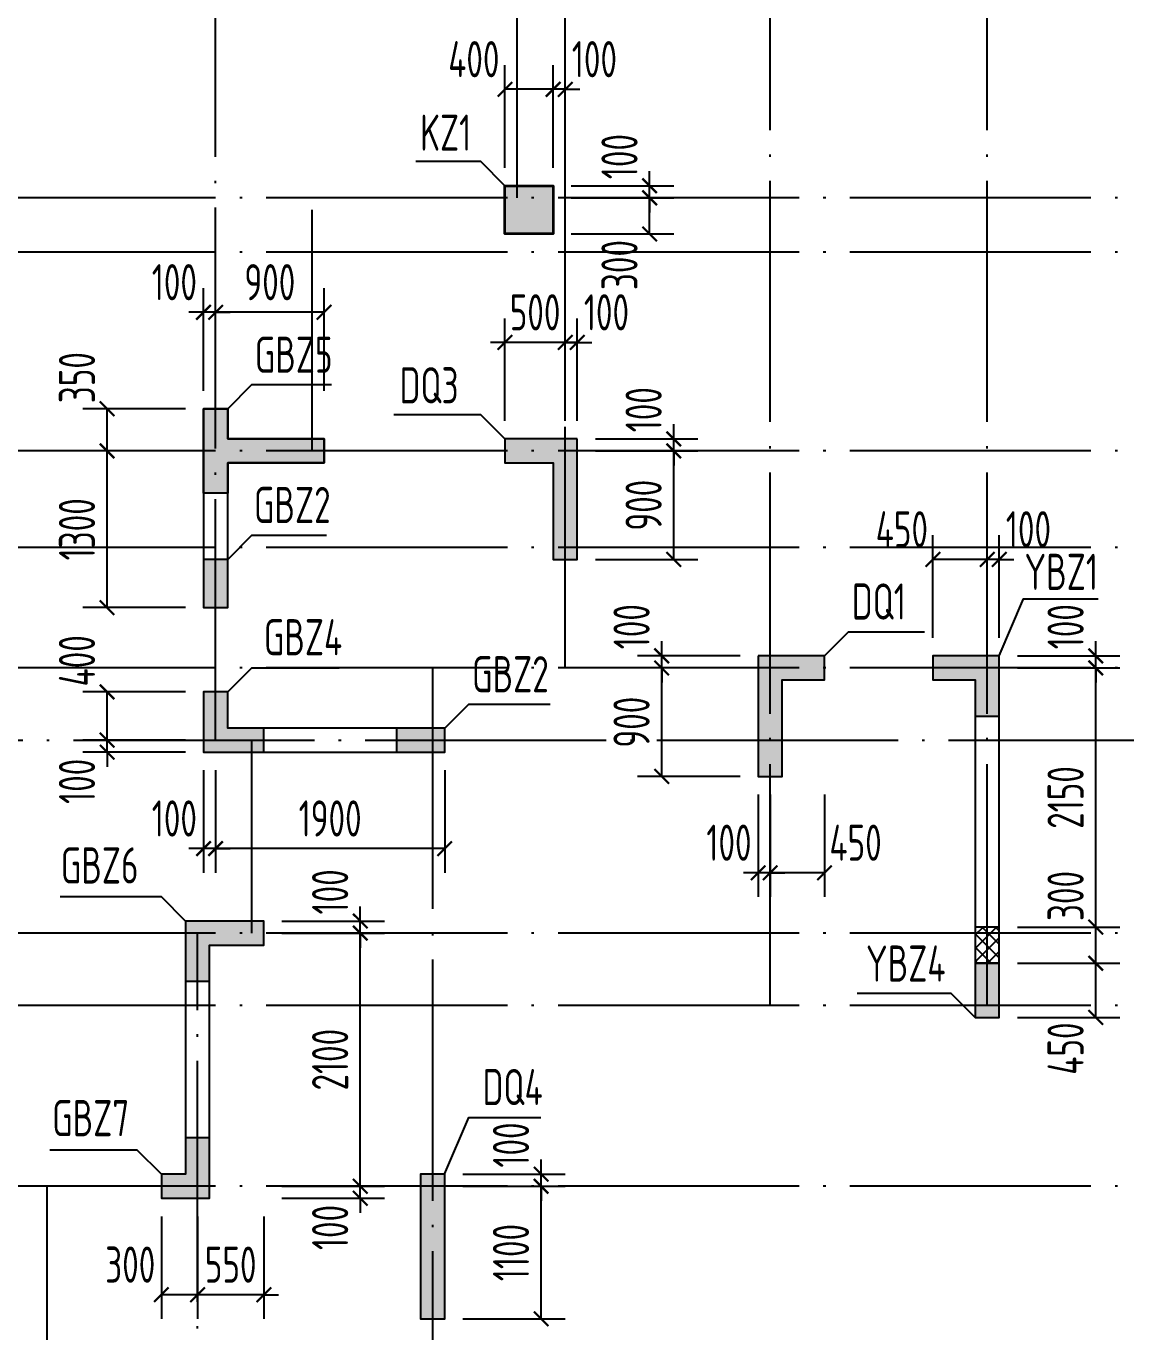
# Model space of a CAD drawing. Extents: x -668857 to 143095, y -247466 to 228182.
# Drawn here: x -289909 to -280787, y 133324 to 144156 of the extents above; entities that cross this region are included whole.
import ezdxf
from ezdxf.enums import TextEntityAlignment as Align

# ---------------------------------------------------------------- set-up
doc = ezdxf.new("R2010")
doc.units = 0
doc.header["$LTSCALE"] = 1000
doc.linetypes.add('DOTE', pattern=[2.42, 2, -0.2, 0.02, -0.2])
doc.layers.get('0').update_dxf_attribs({"linetype": 'CONTINUOUS'})
doc.layers.get('DEFPOINTS').update_dxf_attribs({"linetype": 'CONTINUOUS'})
for name, color, linetype in [('0z-约束构件', 1, 'CONTINUOUS'), ('A-DOTE', 10, 'DOTE'), ('COLU_DE_TEXT', 7, 'CONTINUOUS'), ('LABEL', 1, 'CONTINUOUS'), ('S-Q墙实线', 6, 'CONTINUOUS'), ('S-Q墙标注', 3, 'CONTINUOUS'), ('S-X详图填充', 252, 'CONTINUOUS'), ('S-X详图实线', 4, 'CONTINUOUS'), ('S-Z柱实线', 6, 'CONTINUOUS'), ('S-Z柱编号', 6, 'CONTINUOUS')]:
    doc.layers.add(name, color=color, linetype=linetype)
doc.layers.add('配箍校核', color=34, linetype='CONTINUOUS', plot=False)
doc.styles.add('TSSD_REIN', font='tssdeng.shx', dxfattribs={"width": 0.7, "height": 300, "bigfont": 'tssdchn.shx'})
doc.styles.add('结构文字', font='zstxt.shx', dxfattribs={"width": 0.7, "bigfont": 'zshz.shx'})
doc.dimstyles.new('STRUCK', dxfattribs={"dimtxt": 400, "dimasz": 121, "dimexe": 200, "dimexo": 150, "dimgap": 115, "dimtad": 1, "dimdec": 0, "dimdsep": 46, "dimtxsty": '结构文字', "dimblk": 'ARCHTICK', "dimcen": 400, "dimclrd": 3, "dimclre": 3, "dimclrt": 7, "dimadec": 0, "dimazin": 0, "dimtfac": 1, "dimtdec": 0, "dimtix": 1, "dimtmove": 2, "dimatfit": 3, "dimldrblk": '_DIMX', "dimfxl": 0, "dimtolj": 1, "dimtzin": 0, "dimarcsym": 0})

# ---------------------------------------------------------------- blocks, each defined once
blk = doc.blocks.new('20210726.16350016')
at = {"layer": 'A-DOTE'}
for p, q in [((43500, 13100.3), (43500, 21100)), ((46000, 17600), (46000, 21100)), ((46400, 13700), (46400, 21100)), ((48100, 10900), (48100, 21100)), ((49900, 10900), (49900, 21100)), ((55600, 17600), (3600, 17600)), ((44300, 15500), (44300, 17600)), ((55600, 17150), (3600, 17150)), ((55600, 15500), (3600, 15500)), ((55600, 14700), (3600, 14700)), ((55600, 13700), (3600, 13700)), ((45299.8, 13700), (45300, 3600)), ((3600, 13100.3), (55600, 13100.3)), ((43800, 11500), (43800, 13100)), ((55600, 11500), (3600, 11500)), ((43350, 3600.2), (43350, 11500)), ((55600, 10900), (3600, 10900)), ((55600, 9400), (3600, 9400)), ((42100, 9400), (42100, 3600))]:
    blk.add_line(p, q, dxfattribs=at)
blk = doc.blocks.new('_ArchTick')
at = {"color": 0, "linetype": 'ByBlock', "const_width": 0.15}
blk.add_lwpolyline([(-0.5, -0.5), (0.5, 0.5)], dxfattribs=at)
blk = doc.blocks.new('*D1618')
at = {"layer": 'DEFPOINTS', "color": 0}
for p in [(-286437, 134532), (-285637, 134532), (-286437, 133432)]:
    blk.add_point(p, dxfattribs=at)
at = {"layer": 'S-Q墙标注', "color": 3, "lineweight": -2}
for p, q in [((-286287, 134532), (-285437, 134532)), ((-285637, 133432), (-285637, 134532)), ((-286287, 133432), (-285437, 133432))]:
    blk.add_line(p, q, dxfattribs=at)
at = {"layer": 'S-Q墙标注', "color": 3, "lineweight": -2, "xscale": 121, "yscale": 121, "zscale": 121}
for p, rotation in [((-285637, 134532), 90), ((-285637, 133432), 270)]:
    blk.add_blockref('_ArchTick', p, dxfattribs=dict(at, rotation=rotation))
at = {"layer": 'S-Q墙标注', "color": 7, "insert": (-285887, 133982), "char_height": 300, "attachment_point": 5, "rotation": 90, "style": 'TSSD_REIN'}
blk.add_mtext('\\A1;1100', dxfattribs=at)
blk = doc.blocks.new('_DIMX')
blk.add_line((-150, 0), (150, 0))
at = {"const_width": 50}
blk.add_lwpolyline([(-70, -70), (70, 70)], dxfattribs=at)
blk = doc.blocks.new('*D1619')
at = {"layer": 'DEFPOINTS', "color": 0}
for p in [(-286437, 134632), (-285637, 134632), (-286437, 134532)]:
    blk.add_point(p, dxfattribs=at)
at = {"layer": 'S-Q墙标注', "color": 3, "lineweight": -2}
for p, q in [((-285637, 134632), (-285637, 134753)), ((-286287, 134632), (-285437, 134632)), ((-285637, 134532), (-285637, 134632)), ((-286287, 134532), (-285437, 134532)), ((-285637, 134532), (-285637, 134411))]:
    blk.add_line(p, q, dxfattribs=at)
at = {"layer": 'S-Q墙标注', "color": 3, "lineweight": -2, "xscale": 121, "yscale": 121, "zscale": 121}
for p, rotation in [((-285637, 134632), 270), ((-285637, 134532), 90)]:
    blk.add_blockref('_ArchTick', p, dxfattribs=dict(at, rotation=rotation))
at = {"layer": 'S-Q墙标注', "color": 7, "insert": (-285887, 134874), "char_height": 300, "attachment_point": 5, "rotation": 90, "style": 'TSSD_REIN'}
blk.add_mtext('\\A1;100', dxfattribs=at)
blk = doc.blocks.new('*D1624')
at = {"layer": 'DEFPOINTS', "color": 0}
for p in [(-281837, 136382), (-281037, 136382), (-281837, 135932)]:
    blk.add_point(p, dxfattribs=at)
at = {"layer": 'S-Q墙标注', "color": 3, "lineweight": -2}
for p, q in [((-281687, 136382), (-280837, 136382)), ((-281037, 135932), (-281037, 136382)), ((-281687, 135932), (-280837, 135932))]:
    blk.add_line(p, q, dxfattribs=at)
at = {"layer": 'S-Q墙标注', "color": 3, "lineweight": -2, "xscale": 121, "yscale": 121, "zscale": 121}
for p, rotation in [((-281037, 136382), 90), ((-281037, 135932), 270)]:
    blk.add_blockref('_ArchTick', p, dxfattribs=dict(at, rotation=rotation))
at = {"layer": 'S-Q墙标注', "color": 7, "insert": (-281287, 135674), "char_height": 300, "attachment_point": 5, "rotation": 90, "style": 'TSSD_REIN'}
blk.add_mtext('\\A1;450', dxfattribs=at)
blk = doc.blocks.new('*D1625')
at = {"layer": 'DEFPOINTS', "color": 0}
for p in [(-281837, 138932), (-281037, 138932), (-281837, 138832)]:
    blk.add_point(p, dxfattribs=at)
at = {"layer": 'S-Q墙标注', "color": 3, "lineweight": -2}
for p, q in [((-281037, 138932), (-281037, 139053)), ((-281687, 138932), (-280837, 138932)), ((-281037, 138832), (-281037, 138932)), ((-281687, 138832), (-280837, 138832)), ((-281037, 138832), (-281037, 138711))]:
    blk.add_line(p, q, dxfattribs=at)
at = {"layer": 'S-Q墙标注', "color": 3, "lineweight": -2, "xscale": 121, "yscale": 121, "zscale": 121}
for p, rotation in [((-281037, 138932), 270), ((-281037, 138832), 90)]:
    blk.add_blockref('_ArchTick', p, dxfattribs=dict(at, rotation=rotation))
at = {"layer": 'S-Q墙标注', "color": 7, "insert": (-281287, 139174), "char_height": 300, "attachment_point": 5, "rotation": 90, "style": 'TSSD_REIN'}
blk.add_mtext('\\A1;100', dxfattribs=at)
blk = doc.blocks.new('*D1626')
at = {"layer": 'DEFPOINTS', "color": 0}
for p in [(-281937, 139732), (-281937, 138932), (-281837, 138932)]:
    blk.add_point(p, dxfattribs=at)
at = {"layer": 'S-Q墙标注', "color": 3, "lineweight": -2}
for p, q in [((-281937, 139082), (-281937, 139932)), ((-281837, 139082), (-281837, 139932)), ((-281937, 139732), (-282058, 139732)), ((-281837, 139732), (-281937, 139732)), ((-281837, 139732), (-281716, 139732))]:
    blk.add_line(p, q, dxfattribs=at)
at = {"layer": 'S-Q墙标注', "color": 3, "lineweight": -2, "xscale": 121, "yscale": 121, "zscale": 121}
blk.add_blockref('_ArchTick', (-281937, 139732), dxfattribs=at)
at = {"layer": 'S-Q墙标注', "color": 3, "lineweight": -2, "xscale": 121, "yscale": 121, "zscale": 121, "rotation": 180}
blk.add_blockref('_ArchTick', (-281837, 139732), dxfattribs=at)
at = {"layer": 'S-Q墙标注', "color": 7, "insert": (-281595, 139982), "char_height": 300, "attachment_point": 5, "style": 'TSSD_REIN'}
blk.add_mtext('\\A1;100', dxfattribs=at)
blk = doc.blocks.new('*D1627')
at = {"layer": 'DEFPOINTS', "color": 0}
for p in [(-282387, 139732), (-282387, 138932), (-281937, 138932)]:
    blk.add_point(p, dxfattribs=at)
at = {"layer": 'S-Q墙标注', "color": 3, "lineweight": -2}
for p, q in [((-282387, 139082), (-282387, 139932)), ((-281937, 139082), (-281937, 139932)), ((-281937, 139732), (-282387, 139732))]:
    blk.add_line(p, q, dxfattribs=at)
at = {"layer": 'S-Q墙标注', "color": 3, "lineweight": -2, "xscale": 121, "yscale": 121, "zscale": 121, "rotation": 180}
blk.add_blockref('_ArchTick', (-282387, 139732), dxfattribs=at)
at = {"layer": 'S-Q墙标注', "color": 3, "lineweight": -2, "xscale": 121, "yscale": 121, "zscale": 121}
blk.add_blockref('_ArchTick', (-281937, 139732), dxfattribs=at)
at = {"layer": 'S-Q墙标注', "color": 7, "insert": (-282645, 139982), "char_height": 300, "attachment_point": 5, "style": 'TSSD_REIN'}
blk.add_mtext('\\A1;450', dxfattribs=at)
blk = doc.blocks.new('*D1628')
at = {"layer": 'DEFPOINTS', "color": 0}
for p in [(-284637, 138832), (-283837, 138832), (-283837, 137932)]:
    blk.add_point(p, dxfattribs=at)
at = {"layer": 'S-Q墙标注', "color": 3, "lineweight": -2}
for p, q in [((-283987, 138832), (-284837, 138832)), ((-284637, 137932), (-284637, 138832)), ((-283987, 137932), (-284837, 137932))]:
    blk.add_line(p, q, dxfattribs=at)
at = {"layer": 'S-Q墙标注', "color": 3, "lineweight": -2, "xscale": 121, "yscale": 121, "zscale": 121}
for p, rotation in [((-284637, 138832), 90), ((-284637, 137932), 270)]:
    blk.add_blockref('_ArchTick', p, dxfattribs=dict(at, rotation=rotation))
at = {"layer": 'S-Q墙标注', "color": 7, "insert": (-284887, 138382), "char_height": 300, "attachment_point": 5, "rotation": 90, "style": 'TSSD_REIN'}
blk.add_mtext('\\A1;900', dxfattribs=at)
blk = doc.blocks.new('*D1629')
at = {"layer": 'DEFPOINTS', "color": 0}
for p in [(-284637, 138932), (-283837, 138932), (-283837, 138832)]:
    blk.add_point(p, dxfattribs=at)
at = {"layer": 'S-Q墙标注', "color": 3, "lineweight": -2}
for p, q in [((-284637, 138932), (-284637, 139053)), ((-283987, 138932), (-284837, 138932)), ((-284637, 138832), (-284637, 138932)), ((-283987, 138832), (-284837, 138832)), ((-284637, 138832), (-284637, 138711))]:
    blk.add_line(p, q, dxfattribs=at)
at = {"layer": 'S-Q墙标注', "color": 3, "lineweight": -2, "xscale": 121, "yscale": 121, "zscale": 121}
for p, rotation in [((-284637, 138932), 270), ((-284637, 138832), 90)]:
    blk.add_blockref('_ArchTick', p, dxfattribs=dict(at, rotation=rotation))
at = {"layer": 'S-Q墙标注', "color": 7, "insert": (-284887, 139174), "char_height": 300, "attachment_point": 5, "rotation": 90, "style": 'TSSD_REIN'}
blk.add_mtext('\\A1;100', dxfattribs=at)
blk = doc.blocks.new('*D1630')
at = {"layer": 'DEFPOINTS', "color": 0}
for p in [(-283737, 137932), (-283287, 137932), (-283737, 137132)]:
    blk.add_point(p, dxfattribs=at)
at = {"layer": 'S-Q墙标注', "color": 3, "lineweight": -2}
for p, q in [((-283737, 137782), (-283737, 136932)), ((-283287, 137782), (-283287, 136932)), ((-283287, 137132), (-283737, 137132))]:
    blk.add_line(p, q, dxfattribs=at)
at = {"layer": 'S-Q墙标注', "color": 3, "lineweight": -2, "xscale": 121, "yscale": 121, "zscale": 121, "rotation": 180}
blk.add_blockref('_ArchTick', (-283737, 137132), dxfattribs=at)
at = {"layer": 'S-Q墙标注', "color": 3, "lineweight": -2, "xscale": 121, "yscale": 121, "zscale": 121}
blk.add_blockref('_ArchTick', (-283287, 137132), dxfattribs=at)
at = {"layer": 'S-Q墙标注', "color": 7, "insert": (-283029, 137382), "char_height": 300, "attachment_point": 5, "style": 'TSSD_REIN'}
blk.add_mtext('\\A1;450', dxfattribs=at)
blk = doc.blocks.new('*D1631')
at = {"layer": 'DEFPOINTS', "color": 0}
for p in [(-283837, 137932), (-283737, 137932), (-283837, 137132)]:
    blk.add_point(p, dxfattribs=at)
at = {"layer": 'S-Q墙标注', "color": 3, "lineweight": -2}
for p, q in [((-283837, 137782), (-283837, 136932)), ((-283737, 137782), (-283737, 136932)), ((-283837, 137132), (-283958, 137132)), ((-283737, 137132), (-283837, 137132)), ((-283737, 137132), (-283616, 137132))]:
    blk.add_line(p, q, dxfattribs=at)
at = {"layer": 'S-Q墙标注', "color": 3, "lineweight": -2, "xscale": 121, "yscale": 121, "zscale": 121}
blk.add_blockref('_ArchTick', (-283837, 137132), dxfattribs=at)
at = {"layer": 'S-Q墙标注', "color": 3, "lineweight": -2, "xscale": 121, "yscale": 121, "zscale": 121, "rotation": 180}
blk.add_blockref('_ArchTick', (-283737, 137132), dxfattribs=at)
at = {"layer": 'S-Q墙标注', "color": 7, "insert": (-284079, 137382), "char_height": 300, "attachment_point": 5, "style": 'TSSD_REIN'}
blk.add_mtext('\\A1;100', dxfattribs=at)
blk = doc.blocks.new('*D1632')
at = {"layer": 'DEFPOINTS', "color": 0}
for p in [(-289237, 138233), (-288437, 138233), (-288437, 138133)]:
    blk.add_point(p, dxfattribs=at)
at = {"layer": 'S-Q墙标注', "color": 3, "lineweight": -2}
for p, q in [((-289237, 138233), (-289237, 138354)), ((-288587, 138233), (-289437, 138233)), ((-289237, 138133), (-289237, 138233)), ((-288587, 138133), (-289437, 138133)), ((-289237, 138133), (-289237, 138012))]:
    blk.add_line(p, q, dxfattribs=at)
at = {"layer": 'S-Q墙标注', "color": 3, "lineweight": -2, "xscale": 121, "yscale": 121, "zscale": 121}
for p, rotation in [((-289237, 138233), 270), ((-289237, 138133), 90)]:
    blk.add_blockref('_ArchTick', p, dxfattribs=dict(at, rotation=rotation))
at = {"layer": 'S-Q墙标注', "color": 7, "insert": (-289487, 137891), "char_height": 300, "attachment_point": 5, "rotation": 90, "style": 'TSSD_REIN'}
blk.add_mtext('\\A1;100', dxfattribs=at)
blk = doc.blocks.new('*D1633')
at = {"layer": 'DEFPOINTS', "color": 0}
for p in [(-289237, 138633), (-288437, 138633), (-288437, 138233)]:
    blk.add_point(p, dxfattribs=at)
at = {"layer": 'S-Q墙标注', "color": 3, "lineweight": -2}
for p, q in [((-288587, 138633), (-289437, 138633)), ((-289237, 138233), (-289237, 138633)), ((-288587, 138233), (-289437, 138233))]:
    blk.add_line(p, q, dxfattribs=at)
at = {"layer": 'S-Q墙标注', "color": 3, "lineweight": -2, "xscale": 121, "yscale": 121, "zscale": 121}
for p, rotation in [((-289237, 138633), 90), ((-289237, 138233), 270)]:
    blk.add_blockref('_ArchTick', p, dxfattribs=dict(at, rotation=rotation))
at = {"layer": 'S-Q墙标注', "color": 7, "insert": (-289487, 138891), "char_height": 300, "attachment_point": 5, "rotation": 90, "style": 'TSSD_REIN'}
blk.add_mtext('\\A1;400', dxfattribs=at)
blk = doc.blocks.new('*D1634')
at = {"layer": 'DEFPOINTS', "color": 0}
for p in [(-288337, 138133), (-286437, 138133), (-288337, 137333)]:
    blk.add_point(p, dxfattribs=at)
at = {"layer": 'S-Q墙标注', "color": 3, "lineweight": -2}
for p, q in [((-288337, 137983), (-288337, 137133)), ((-286437, 137983), (-286437, 137133)), ((-286437, 137333), (-288337, 137333))]:
    blk.add_line(p, q, dxfattribs=at)
at = {"layer": 'S-Q墙标注', "color": 3, "lineweight": -2, "xscale": 121, "yscale": 121, "zscale": 121, "rotation": 180}
blk.add_blockref('_ArchTick', (-288337, 137333), dxfattribs=at)
at = {"layer": 'S-Q墙标注', "color": 3, "lineweight": -2, "xscale": 121, "yscale": 121, "zscale": 121}
blk.add_blockref('_ArchTick', (-286437, 137333), dxfattribs=at)
at = {"layer": 'S-Q墙标注', "color": 7, "insert": (-287387, 137583), "char_height": 300, "attachment_point": 5, "style": 'TSSD_REIN'}
blk.add_mtext('\\A1;1900', dxfattribs=at)
blk = doc.blocks.new('*D1635')
at = {"layer": 'DEFPOINTS', "color": 0}
for p in [(-288437, 138133), (-288337, 138133), (-288437, 137333)]:
    blk.add_point(p, dxfattribs=at)
at = {"layer": 'S-Q墙标注', "color": 3, "lineweight": -2}
for p, q in [((-288437, 137983), (-288437, 137133)), ((-288337, 137983), (-288337, 137133)), ((-288437, 137333), (-288558, 137333)), ((-288337, 137333), (-288437, 137333)), ((-288337, 137333), (-288216, 137333))]:
    blk.add_line(p, q, dxfattribs=at)
at = {"layer": 'S-Q墙标注', "color": 3, "lineweight": -2, "xscale": 121, "yscale": 121, "zscale": 121}
blk.add_blockref('_ArchTick', (-288437, 137333), dxfattribs=at)
at = {"layer": 'S-Q墙标注', "color": 3, "lineweight": -2, "xscale": 121, "yscale": 121, "zscale": 121, "rotation": 180}
blk.add_blockref('_ArchTick', (-288337, 137333), dxfattribs=at)
at = {"layer": 'S-Q墙标注', "color": 7, "insert": (-288679, 137583), "char_height": 300, "attachment_point": 5, "style": 'TSSD_REIN'}
blk.add_mtext('\\A1;100', dxfattribs=at)
blk = doc.blocks.new('*D1636')
at = {"layer": 'DEFPOINTS', "color": 0}
for p in [(-285337, 140632), (-284537, 140632), (-285337, 139732)]:
    blk.add_point(p, dxfattribs=at)
at = {"layer": 'S-Q墙标注', "color": 3, "lineweight": -2}
for p, q in [((-285187, 140632), (-284337, 140632)), ((-284537, 139732), (-284537, 140632)), ((-285187, 139732), (-284337, 139732))]:
    blk.add_line(p, q, dxfattribs=at)
at = {"layer": 'S-Q墙标注', "color": 3, "lineweight": -2, "xscale": 121, "yscale": 121, "zscale": 121}
for p, rotation in [((-284537, 140632), 90), ((-284537, 139732), 270)]:
    blk.add_blockref('_ArchTick', p, dxfattribs=dict(at, rotation=rotation))
at = {"layer": 'S-Q墙标注', "color": 7, "insert": (-284787, 140182), "char_height": 300, "attachment_point": 5, "rotation": 90, "style": 'TSSD_REIN'}
blk.add_mtext('\\A1;900', dxfattribs=at)
blk = doc.blocks.new('*D1637')
at = {"layer": 'DEFPOINTS', "color": 0}
for p in [(-285337, 140732), (-284537, 140732), (-285337, 140632)]:
    blk.add_point(p, dxfattribs=at)
at = {"layer": 'S-Q墙标注', "color": 3, "lineweight": -2}
for p, q in [((-284537, 140732), (-284537, 140853)), ((-285187, 140732), (-284337, 140732)), ((-284537, 140632), (-284537, 140732)), ((-285187, 140632), (-284337, 140632)), ((-284537, 140632), (-284537, 140511))]:
    blk.add_line(p, q, dxfattribs=at)
at = {"layer": 'S-Q墙标注', "color": 3, "lineweight": -2, "xscale": 121, "yscale": 121, "zscale": 121}
for p, rotation in [((-284537, 140732), 270), ((-284537, 140632), 90)]:
    blk.add_blockref('_ArchTick', p, dxfattribs=dict(at, rotation=rotation))
at = {"layer": 'S-Q墙标注', "color": 7, "insert": (-284787, 140974), "char_height": 300, "attachment_point": 5, "rotation": 90, "style": 'TSSD_REIN'}
blk.add_mtext('\\A1;100', dxfattribs=at)
blk = doc.blocks.new('*D1638')
at = {"layer": 'DEFPOINTS', "color": 0}
for p in [(-285437, 141532), (-285437, 140732), (-285337, 140732)]:
    blk.add_point(p, dxfattribs=at)
at = {"layer": 'S-Q墙标注', "color": 3, "lineweight": -2}
for p, q in [((-285437, 140882), (-285437, 141732)), ((-285337, 140882), (-285337, 141732)), ((-285437, 141532), (-285558, 141532)), ((-285337, 141532), (-285437, 141532)), ((-285337, 141532), (-285216, 141532))]:
    blk.add_line(p, q, dxfattribs=at)
at = {"layer": 'S-Q墙标注', "color": 3, "lineweight": -2, "xscale": 121, "yscale": 121, "zscale": 121}
blk.add_blockref('_ArchTick', (-285437, 141532), dxfattribs=at)
at = {"layer": 'S-Q墙标注', "color": 3, "lineweight": -2, "xscale": 121, "yscale": 121, "zscale": 121, "rotation": 180}
blk.add_blockref('_ArchTick', (-285337, 141532), dxfattribs=at)
at = {"layer": 'S-Q墙标注', "color": 7, "insert": (-285095, 141782), "char_height": 300, "attachment_point": 5, "style": 'TSSD_REIN'}
blk.add_mtext('\\A1;100', dxfattribs=at)
blk = doc.blocks.new('*D1639')
at = {"layer": 'DEFPOINTS', "color": 0}
for p in [(-285937, 141532), (-285937, 140732), (-285437, 140732)]:
    blk.add_point(p, dxfattribs=at)
at = {"layer": 'S-Q墙标注', "color": 3, "lineweight": -2}
for p, q in [((-285937, 140882), (-285937, 141732)), ((-285437, 140882), (-285437, 141732)), ((-285937, 141532), (-286058, 141532)), ((-285437, 141532), (-285937, 141532)), ((-285437, 141532), (-285316, 141532))]:
    blk.add_line(p, q, dxfattribs=at)
at = {"layer": 'S-Q墙标注', "color": 3, "lineweight": -2, "xscale": 121, "yscale": 121, "zscale": 121}
blk.add_blockref('_ArchTick', (-285937, 141532), dxfattribs=at)
at = {"layer": 'S-Q墙标注', "color": 3, "lineweight": -2, "xscale": 121, "yscale": 121, "zscale": 121, "rotation": 180}
blk.add_blockref('_ArchTick', (-285437, 141532), dxfattribs=at)
at = {"layer": 'S-Q墙标注', "color": 7, "insert": (-285687, 141782), "char_height": 300, "attachment_point": 5, "style": 'TSSD_REIN'}
blk.add_mtext('\\A1;500', dxfattribs=at)
blk = doc.blocks.new('*D1640')
at = {"layer": 'DEFPOINTS', "color": 0}
for p in [(-287937, 134532), (-287937, 134432), (-287137, 134532)]:
    blk.add_point(p, dxfattribs=at)
at = {"layer": 'S-Q墙标注', "color": 3, "lineweight": -2}
for p, q in [((-287137, 134532), (-287137, 134653)), ((-287787, 134532), (-286937, 134532)), ((-287787, 134432), (-286937, 134432)), ((-287137, 134432), (-287137, 134532)), ((-287137, 134432), (-287137, 134311))]:
    blk.add_line(p, q, dxfattribs=at)
at = {"layer": 'S-Q墙标注', "color": 3, "lineweight": -2, "xscale": 121, "yscale": 121, "zscale": 121}
for p, rotation in [((-287137, 134532), 270), ((-287137, 134432), 90)]:
    blk.add_blockref('_ArchTick', p, dxfattribs=dict(at, rotation=rotation))
at = {"layer": 'S-Q墙标注', "color": 7, "insert": (-287387, 134190), "char_height": 300, "attachment_point": 5, "rotation": 90, "style": 'TSSD_REIN'}
blk.add_mtext('\\A1;100', dxfattribs=at)
blk = doc.blocks.new('*D1641')
at = {"layer": 'DEFPOINTS', "color": 0}
for p in [(-287937, 136632), (-287137, 136632), (-287937, 134532)]:
    blk.add_point(p, dxfattribs=at)
at = {"layer": 'S-Q墙标注', "color": 3, "lineweight": -2}
for p, q in [((-287787, 136632), (-286937, 136632)), ((-287137, 134532), (-287137, 136632)), ((-287787, 134532), (-286937, 134532))]:
    blk.add_line(p, q, dxfattribs=at)
at = {"layer": 'S-Q墙标注', "color": 3, "lineweight": -2, "xscale": 121, "yscale": 121, "zscale": 121}
for p, rotation in [((-287137, 136632), 90), ((-287137, 134532), 270)]:
    blk.add_blockref('_ArchTick', p, dxfattribs=dict(at, rotation=rotation))
at = {"layer": 'S-Q墙标注', "color": 7, "insert": (-287387, 135582), "char_height": 300, "attachment_point": 5, "rotation": 90, "style": 'TSSD_REIN'}
blk.add_mtext('\\A1;2100', dxfattribs=at)
blk = doc.blocks.new('*D1642')
at = {"layer": 'DEFPOINTS', "color": 0}
for p in [(-287937, 136732), (-287137, 136732), (-287937, 136632)]:
    blk.add_point(p, dxfattribs=at)
at = {"layer": 'S-Q墙标注', "color": 3, "lineweight": -2}
for p, q in [((-287137, 136732), (-287137, 136853)), ((-287787, 136732), (-286937, 136732)), ((-287137, 136632), (-287137, 136732)), ((-287787, 136632), (-286937, 136632)), ((-287137, 136632), (-287137, 136511))]:
    blk.add_line(p, q, dxfattribs=at)
at = {"layer": 'S-Q墙标注', "color": 3, "lineweight": -2, "xscale": 121, "yscale": 121, "zscale": 121}
for p, rotation in [((-287137, 136732), 270), ((-287137, 136632), 90)]:
    blk.add_blockref('_ArchTick', p, dxfattribs=dict(at, rotation=rotation))
at = {"layer": 'S-Q墙标注', "color": 7, "insert": (-287387, 136974), "char_height": 300, "attachment_point": 5, "rotation": 90, "style": 'TSSD_REIN'}
blk.add_mtext('\\A1;100', dxfattribs=at)
blk = doc.blocks.new('20210730.00595579')
at = {"layer": '0z-约束构件'}
h = blk.add_hatch(dxfattribs=at)
h.set_pattern_fill('ANSI37', color=256, scale=25, style=0)
h.set_pattern_definition([(45, (126794.76, -600656.97), (-56.126601, 56.126601), []), (135, (126794.76, -600656.97), (-56.126601, -56.126601), [])])
h.paths.add_polyline_path([(10665, -181459), (10665, -181159), (10865, -181159), (10865, -181459)])
blk.add_lwpolyline([(10665, -181459), (10865, -181459), (10865, -181159), (10665, -181159)], close=True, dxfattribs=at)
blk = doc.blocks.new('*D1514')
at = {"layer": 'DEFPOINTS', "color": 0}
for p in [(-281837, 136682), (-281037, 136682), (-281837, 136382)]:
    blk.add_point(p, dxfattribs=at)
at = {"layer": 'S-Q墙标注', "color": 3, "lineweight": -2}
for p, q in [((-281687, 136682), (-280837, 136682)), ((-281037, 136382), (-281037, 136682)), ((-281687, 136382), (-280837, 136382))]:
    blk.add_line(p, q, dxfattribs=at)
at = {"layer": 'S-Q墙标注', "color": 3, "lineweight": -2, "xscale": 121, "yscale": 121, "zscale": 121}
for p, rotation in [((-281037, 136682), 90), ((-281037, 136382), 270)]:
    blk.add_blockref('_ArchTick', p, dxfattribs=dict(at, rotation=rotation))
at = {"layer": 'S-Q墙标注', "color": 7, "insert": (-281287, 136940), "char_height": 300, "attachment_point": 5, "rotation": 90, "style": 'TSSD_REIN'}
blk.add_mtext('\\A1;300', dxfattribs=at)
blk = doc.blocks.new('*D1515')
at = {"layer": 'DEFPOINTS', "color": 0}
for p in [(-281837, 138832), (-281037, 138832), (-281837, 136682)]:
    blk.add_point(p, dxfattribs=at)
at = {"layer": 'S-Q墙标注', "color": 3, "lineweight": -2}
for p, q in [((-281687, 138832), (-280837, 138832)), ((-281037, 136682), (-281037, 138832)), ((-281687, 136682), (-280837, 136682))]:
    blk.add_line(p, q, dxfattribs=at)
at = {"layer": 'S-Q墙标注', "color": 3, "lineweight": -2, "xscale": 121, "yscale": 121, "zscale": 121}
for p, rotation in [((-281037, 138832), 90), ((-281037, 136682), 270)]:
    blk.add_blockref('_ArchTick', p, dxfattribs=dict(at, rotation=rotation))
at = {"layer": 'S-Q墙标注', "color": 7, "insert": (-281287, 137757), "char_height": 300, "attachment_point": 5, "rotation": 90, "style": 'TSSD_REIN'}
blk.add_mtext('\\A1;2150', dxfattribs=at)
blk = doc.blocks.new('*D1320')
at = {"layer": 'DEFPOINTS', "color": 0}
for p in [(-288487, 134432), (-287937, 134432), (-288487, 133632)]:
    blk.add_point(p, dxfattribs=at)
at = {"layer": 'S-Q墙标注', "color": 3, "lineweight": -2}
for p, q in [((-288487, 134282), (-288487, 133432)), ((-287937, 134282), (-287937, 133432)), ((-288487, 133632), (-288608, 133632)), ((-287937, 133632), (-288487, 133632)), ((-287937, 133632), (-287816, 133632))]:
    blk.add_line(p, q, dxfattribs=at)
at = {"layer": 'S-Q墙标注', "color": 3, "lineweight": -2, "xscale": 121, "yscale": 121, "zscale": 121}
blk.add_blockref('_ArchTick', (-288487, 133632), dxfattribs=at)
at = {"layer": 'S-Q墙标注', "color": 3, "lineweight": -2, "xscale": 121, "yscale": 121, "zscale": 121, "rotation": 180}
blk.add_blockref('_ArchTick', (-287937, 133632), dxfattribs=at)
at = {"layer": 'S-Q墙标注', "color": 7, "insert": (-288212, 133882), "char_height": 300, "attachment_point": 5, "style": 'TSSD_REIN'}
blk.add_mtext('\\A1;550', dxfattribs=at)
blk = doc.blocks.new('*D1321')
at = {"layer": 'DEFPOINTS', "color": 0}
for p in [(-288787, 134432), (-288487, 134432), (-288787, 133632)]:
    blk.add_point(p, dxfattribs=at)
at = {"layer": 'S-Q墙标注', "color": 3, "lineweight": -2}
for p, q in [((-288787, 134282), (-288787, 133432)), ((-288487, 134282), (-288487, 133432)), ((-288487, 133632), (-288787, 133632))]:
    blk.add_line(p, q, dxfattribs=at)
at = {"layer": 'S-Q墙标注', "color": 3, "lineweight": -2, "xscale": 121, "yscale": 121, "zscale": 121, "rotation": 180}
blk.add_blockref('_ArchTick', (-288787, 133632), dxfattribs=at)
at = {"layer": 'S-Q墙标注', "color": 3, "lineweight": -2, "xscale": 121, "yscale": 121, "zscale": 121}
blk.add_blockref('_ArchTick', (-288487, 133632), dxfattribs=at)
at = {"layer": 'S-Q墙标注', "color": 7, "insert": (-289045, 133882), "char_height": 300, "attachment_point": 5, "style": 'TSSD_REIN'}
blk.add_mtext('\\A1;300', dxfattribs=at)
blk = doc.blocks.new('*D1300')
at = {"layer": 'DEFPOINTS', "color": 0}
for p in [(-285537, 142832), (-284737, 142832), (-285537, 142732)]:
    blk.add_point(p, dxfattribs=at)
at = {"layer": 'S-Q墙标注', "color": 3, "lineweight": -2}
for p, q in [((-284737, 142832), (-284737, 142953)), ((-285387, 142832), (-284537, 142832)), ((-284737, 142732), (-284737, 142832)), ((-285387, 142732), (-284537, 142732)), ((-284737, 142732), (-284737, 142611))]:
    blk.add_line(p, q, dxfattribs=at)
at = {"layer": 'S-Q墙标注', "color": 3, "lineweight": -2, "xscale": 121, "yscale": 121, "zscale": 121}
for p, rotation in [((-284737, 142832), 270), ((-284737, 142732), 90)]:
    blk.add_blockref('_ArchTick', p, dxfattribs=dict(at, rotation=rotation))
at = {"layer": 'S-Q墙标注', "color": 7, "insert": (-284987, 143074), "char_height": 300, "attachment_point": 5, "rotation": 90, "style": 'TSSD_REIN'}
blk.add_mtext('\\A1;100', dxfattribs=at)
blk = doc.blocks.new('*D1303')
at = {"layer": 'DEFPOINTS', "color": 0}
for p in [(-285537, 142732), (-284737, 142732), (-285537, 142432)]:
    blk.add_point(p, dxfattribs=at)
at = {"layer": 'S-Q墙标注', "color": 3, "lineweight": -2}
for p, q in [((-285387, 142732), (-284537, 142732)), ((-284737, 142432), (-284737, 142732)), ((-285387, 142432), (-284537, 142432))]:
    blk.add_line(p, q, dxfattribs=at)
at = {"layer": 'S-Q墙标注', "color": 3, "lineweight": -2, "xscale": 121, "yscale": 121, "zscale": 121}
for p, rotation in [((-284737, 142732), 90), ((-284737, 142432), 270)]:
    blk.add_blockref('_ArchTick', p, dxfattribs=dict(at, rotation=rotation))
at = {"layer": 'S-Q墙标注', "color": 7, "insert": (-284987, 142174), "char_height": 300, "attachment_point": 5, "rotation": 90, "style": 'TSSD_REIN'}
blk.add_mtext('\\A1;300', dxfattribs=at)
blk = doc.blocks.new('*D1304')
at = {"layer": 'DEFPOINTS', "color": 0}
for p in [(-285937, 143632), (-285937, 142832), (-285537, 142832)]:
    blk.add_point(p, dxfattribs=at)
at = {"layer": 'S-Q墙标注', "color": 3, "lineweight": -2}
for p, q in [((-285937, 142982), (-285937, 143832)), ((-285537, 142982), (-285537, 143832)), ((-285537, 143632), (-285937, 143632))]:
    blk.add_line(p, q, dxfattribs=at)
at = {"layer": 'S-Q墙标注', "color": 3, "lineweight": -2, "xscale": 121, "yscale": 121, "zscale": 121, "rotation": 180}
blk.add_blockref('_ArchTick', (-285937, 143632), dxfattribs=at)
at = {"layer": 'S-Q墙标注', "color": 3, "lineweight": -2, "xscale": 121, "yscale": 121, "zscale": 121}
blk.add_blockref('_ArchTick', (-285537, 143632), dxfattribs=at)
at = {"layer": 'S-Q墙标注', "color": 7, "insert": (-286195, 143882), "char_height": 300, "attachment_point": 5, "style": 'TSSD_REIN'}
blk.add_mtext('\\A1;400', dxfattribs=at)
blk = doc.blocks.new('*D1305')
at = {"layer": 'DEFPOINTS', "color": 0}
for p in [(-285537, 143632), (-285537, 142832), (-285437, 142832)]:
    blk.add_point(p, dxfattribs=at)
at = {"layer": 'S-Q墙标注', "color": 3, "lineweight": -2}
for p, q in [((-285537, 142982), (-285537, 143832)), ((-285437, 142982), (-285437, 143832)), ((-285537, 143632), (-285658, 143632)), ((-285437, 143632), (-285537, 143632)), ((-285437, 143632), (-285316, 143632))]:
    blk.add_line(p, q, dxfattribs=at)
at = {"layer": 'S-Q墙标注', "color": 3, "lineweight": -2, "xscale": 121, "yscale": 121, "zscale": 121}
blk.add_blockref('_ArchTick', (-285537, 143632), dxfattribs=at)
at = {"layer": 'S-Q墙标注', "color": 3, "lineweight": -2, "xscale": 121, "yscale": 121, "zscale": 121, "rotation": 180}
blk.add_blockref('_ArchTick', (-285437, 143632), dxfattribs=at)
at = {"layer": 'S-Q墙标注', "color": 7, "insert": (-285195, 143882), "char_height": 300, "attachment_point": 5, "style": 'TSSD_REIN'}
blk.add_mtext('\\A1;100', dxfattribs=at)
blk = doc.blocks.new('*D1261')
at = {"layer": 'DEFPOINTS', "color": 0}
for p in [(-289237, 140632), (-288437, 140632), (-288437, 139332)]:
    blk.add_point(p, dxfattribs=at)
at = {"layer": 'S-Q墙标注', "color": 3, "lineweight": -2}
for p, q in [((-288587, 140632), (-289437, 140632)), ((-289237, 139332), (-289237, 140632)), ((-288587, 139332), (-289437, 139332))]:
    blk.add_line(p, q, dxfattribs=at)
at = {"layer": 'S-Q墙标注', "color": 3, "lineweight": -2, "xscale": 121, "yscale": 121, "zscale": 121}
for p, rotation in [((-289237, 140632), 90), ((-289237, 139332), 270)]:
    blk.add_blockref('_ArchTick', p, dxfattribs=dict(at, rotation=rotation))
at = {"layer": 'S-Q墙标注', "color": 7, "insert": (-289487, 139982), "char_height": 300, "attachment_point": 5, "rotation": 90, "style": 'TSSD_REIN'}
blk.add_mtext('\\A1;1300', dxfattribs=at)
blk = doc.blocks.new('*D1262')
at = {"layer": 'DEFPOINTS', "color": 0}
for p in [(-289237, 140982), (-288437, 140982), (-288437, 140632)]:
    blk.add_point(p, dxfattribs=at)
at = {"layer": 'S-Q墙标注', "color": 3, "lineweight": -2}
for p, q in [((-288587, 140982), (-289437, 140982)), ((-289237, 140632), (-289237, 140982)), ((-288587, 140632), (-289437, 140632))]:
    blk.add_line(p, q, dxfattribs=at)
at = {"layer": 'S-Q墙标注', "color": 3, "lineweight": -2, "xscale": 121, "yscale": 121, "zscale": 121}
for p, rotation in [((-289237, 140982), 90), ((-289237, 140632), 270)]:
    blk.add_blockref('_ArchTick', p, dxfattribs=dict(at, rotation=rotation))
at = {"layer": 'S-Q墙标注', "color": 7, "insert": (-289487, 141240), "char_height": 300, "attachment_point": 5, "rotation": 90, "style": 'TSSD_REIN'}
blk.add_mtext('\\A1;350', dxfattribs=at)
blk = doc.blocks.new('*D1263')
at = {"layer": 'DEFPOINTS', "color": 0}
for p in [(-288337, 141782), (-288337, 140982), (-287437, 140982)]:
    blk.add_point(p, dxfattribs=at)
at = {"layer": 'S-Q墙标注', "color": 3, "lineweight": -2}
for p, q in [((-288337, 141132), (-288337, 141982)), ((-287437, 141132), (-287437, 141982)), ((-287437, 141782), (-288337, 141782))]:
    blk.add_line(p, q, dxfattribs=at)
at = {"layer": 'S-Q墙标注', "color": 3, "lineweight": -2, "xscale": 121, "yscale": 121, "zscale": 121, "rotation": 180}
blk.add_blockref('_ArchTick', (-288337, 141782), dxfattribs=at)
at = {"layer": 'S-Q墙标注', "color": 3, "lineweight": -2, "xscale": 121, "yscale": 121, "zscale": 121}
blk.add_blockref('_ArchTick', (-287437, 141782), dxfattribs=at)
at = {"layer": 'S-Q墙标注', "color": 7, "insert": (-287887, 142032), "char_height": 300, "attachment_point": 5, "style": 'TSSD_REIN'}
blk.add_mtext('\\A1;900', dxfattribs=at)
blk = doc.blocks.new('*D1264')
at = {"layer": 'DEFPOINTS', "color": 0}
for p in [(-288437, 141782), (-288437, 140982), (-288337, 140982)]:
    blk.add_point(p, dxfattribs=at)
at = {"layer": 'S-Q墙标注', "color": 3, "lineweight": -2}
for p, q in [((-288437, 141132), (-288437, 141982)), ((-288337, 141132), (-288337, 141982)), ((-288437, 141782), (-288558, 141782)), ((-288337, 141782), (-288437, 141782)), ((-288337, 141782), (-288216, 141782))]:
    blk.add_line(p, q, dxfattribs=at)
at = {"layer": 'S-Q墙标注', "color": 3, "lineweight": -2, "xscale": 121, "yscale": 121, "zscale": 121}
blk.add_blockref('_ArchTick', (-288437, 141782), dxfattribs=at)
at = {"layer": 'S-Q墙标注', "color": 3, "lineweight": -2, "xscale": 121, "yscale": 121, "zscale": 121, "rotation": 180}
blk.add_blockref('_ArchTick', (-288337, 141782), dxfattribs=at)
at = {"layer": 'S-Q墙标注', "color": 7, "insert": (-288679, 142032), "char_height": 300, "attachment_point": 5, "style": 'TSSD_REIN'}
blk.add_mtext('\\A1;100', dxfattribs=at)

msp = doc.modelspace()

# ---------------------------------------------------------------- hatches: boundary and pattern name
at = {"layer": 'S-X详图填充'}
h = msp.add_hatch(color=256, dxfattribs=at)
h.dxf.hatch_style = 1
h.paths.add_polyline_path([(-285936.85, 142832.31), (-285536.85, 142832.31), (-285536.85, 142432.31), (-285936.85, 142432.31)])
h = msp.add_hatch(color=256, dxfattribs=at)
h.dxf.hatch_style = 1
h.paths.add_polyline_path([(-288236.85, 140281.85), (-288436.85, 140281.85), (-288436.85, 140982.31), (-288236.85, 140982.31), (-288236.85, 140732.31), (-287436.72, 140732.31), (-287436.72, 140532.31), (-288236.85, 140532.31)])
h = msp.add_hatch(color=256, dxfattribs=at)
h.dxf.hatch_style = 1
h.paths.add_polyline_path([(-285336.85, 140732.31), (-285936.76, 140732.31), (-285936.76, 140532.31), (-285536.85, 140532.31), (-285536.85, 139732.31), (-285336.85, 139732.31)])
h = msp.add_hatch(color=256, dxfattribs=at)
h.dxf.hatch_style = 1
h.paths.add_polyline_path([(-288236.85, 139732.31), (-288436.85, 139732.31), (-288436.85, 139332.31), (-288236.85, 139332.31)])
h = msp.add_hatch(color=256, dxfattribs=at)
h.dxf.hatch_style = 1
h.paths.add_polyline_path([(-283836.86, 138932.31), (-283836.86, 137932.31), (-283636.86, 137932.31), (-283636.86, 138732.31), (-283286.94, 138732.31), (-283286.94, 138932.31)])
h = msp.add_hatch(color=256, dxfattribs=at)
h.dxf.hatch_style = 1
h.paths.add_polyline_path([(-282036.84, 138432.31), (-281836.84, 138432.31), (-281836.84, 138932.31), (-282386.84, 138932.31), (-282386.84, 138732.31), (-282036.84, 138732.31)])
h = msp.add_hatch(color=256, dxfattribs=at)
h.dxf.hatch_style = 1
h.paths.add_polyline_path([(-287936.85, 138132.58), (-287936.85, 138332.58), (-288236.85, 138332.58), (-288236.85, 138632.58), (-288436.85, 138632.58), (-288436.85, 138132.58)])
h = msp.add_hatch(color=256, dxfattribs=at)
h.dxf.hatch_style = 1
h.paths.add_polyline_path([(-286836.85, 138332.58), (-286836.85, 138132.58), (-286436.85, 138132.58), (-286436.85, 138332.58)])
h = msp.add_hatch(color=256, dxfattribs=at)
h.dxf.hatch_style = 1
h.paths.add_polyline_path([(-288586.85, 136232.31), (-288386.85, 136232.31), (-288386.85, 136532.31), (-287936.97, 136532.31), (-287936.97, 136732.31), (-288586.85, 136732.31)])
h = msp.add_hatch(color=256, dxfattribs=at)
h.dxf.hatch_style = 1
h.paths.add_polyline_path([(-281836.84, 136382.31), (-282036.84, 136382.31), (-282036.84, 135932.31), (-281836.84, 135932.31)])
h = msp.add_hatch(color=256, dxfattribs=at)
h.dxf.hatch_style = 1
h.paths.add_polyline_path([(-288386.85, 134932.31), (-288586.85, 134932.31), (-288586.85, 134632.31), (-288786.85, 134632.31), (-288786.85, 134432.31), (-288386.85, 134432.31)])
h = msp.add_hatch(color=256, dxfattribs=at)
h.dxf.hatch_style = 1
h.paths.add_polyline_path([(-286636.95, 133432.31), (-286436.95, 133432.31), (-286436.86, 134632.31), (-286636.86, 134632.31)])

# ---------------------------------------------------------------- linework, layer by layer
at = {"layer": 'LABEL'}
msp.add_lwpolyline([(-285936.85, 142832.31), (-286136.85, 143032.31), (-286675.79, 143032.31)], dxfattribs=at)
at = {"layer": 'S-Q墙实线'}
for points in [[(-288436.85, 140632.31), (-288436.85, 139332.31), (-288236.85, 139332.31), (-288236.85, 140532.31), (-287437.24, 140532.31), (-287437.24, 140732.31), (-288236.85, 140732.31), (-288236.85, 140982.31), (-288436.85, 140982.31)], [(-285336.85, 140732.31), (-285936.76, 140732.31), (-285936.76, 140532.31), (-285536.85, 140532.31), (-285536.85, 139732.31), (-285336.85, 139732.31)], [(-283836.86, 138932.31), (-283836.86, 137932.31), (-283636.86, 137932.31), (-283636.86, 138732.31), (-283286.94, 138732.31), (-283286.94, 138932.31)], [(-281836.84, 138932.31), (-282386.84, 138932.31), (-282386.84, 138732.31), (-282036.84, 138732.31), (-282036.84, 135932.31), (-281836.84, 135932.31)], [(-288236.85, 138332.58), (-288236.85, 138632.58), (-288436.85, 138632.58), (-288436.85, 138132.58), (-288036.97, 138132.58), (-286436.85, 138132.58), (-286436.85, 138332.58), (-288036.97, 138332.58)], [(-288586.85, 134632.31), (-288786.85, 134632.31), (-288786.85, 134432.31), (-288386.85, 134432.31), (-288386.85, 136032.31), (-288386.85, 136532.31), (-287936.97, 136532.31), (-287936.97, 136732.31), (-288586.85, 136732.31), (-288586.85, 136032.31)], [(-286436.86, 133432.31), (-286436.86, 134632.31), (-286636.86, 134632.31), (-286636.86, 133432.31)]]:
    msp.add_lwpolyline(points, close=True, dxfattribs=at)
at = {"layer": 'S-X详图实线'}
for points in [[(-285936.85, 142832.31), (-285536.85, 142832.31), (-285536.85, 142432.31), (-285936.85, 142432.31), (-285936.85, 142832.31)], [(-288236.85, 140281.85), (-288436.85, 140281.85), (-288436.85, 140982.31), (-288236.85, 140982.31), (-288236.85, 140732.31), (-287436.72, 140732.31), (-287436.72, 140532.31), (-288236.85, 140532.31), (-288236.85, 140532.31)], [(-285336.85, 140732.31), (-285936.76, 140732.31), (-285936.76, 140532.31), (-285536.85, 140532.31), (-285536.85, 139732.31), (-285336.85, 139732.31), (-285336.85, 140732.31)], [(-288236.85, 139732.31), (-288436.85, 139732.31), (-288436.85, 139332.31), (-288236.85, 139332.31), (-288236.85, 139732.31)], [(-283836.86, 138932.31), (-283836.86, 137932.31), (-283636.86, 137932.31), (-283636.86, 138732.31), (-283286.94, 138732.31), (-283286.94, 138932.31), (-283836.86, 138932.31)], [(-282036.84, 138432.31), (-281836.84, 138432.31), (-281836.84, 138932.31), (-282386.84, 138932.31), (-282386.84, 138732.31), (-282036.84, 138732.31), (-282036.84, 138432.31)], [(-287936.85, 138132.58), (-287936.85, 138332.58), (-288236.85, 138332.58), (-288236.85, 138632.58), (-288436.85, 138632.58), (-288436.85, 138132.58), (-287936.85, 138132.58)], [(-286836.85, 138332.58), (-286836.85, 138132.58), (-286436.85, 138132.58), (-286436.85, 138332.58), (-286836.85, 138332.58)], [(-288586.85, 136232.31), (-288386.85, 136232.31), (-288386.85, 136532.31), (-287936.97, 136532.31), (-287936.97, 136732.31), (-288586.85, 136732.31), (-288586.85, 136232.31)], [(-281836.84, 136382.31), (-282036.84, 136382.31), (-282036.84, 135932.31), (-281836.84, 135932.31), (-281836.84, 136382.31)], [(-288386.85, 134932.31), (-288586.85, 134932.31), (-288586.85, 134632.31), (-288786.85, 134632.31), (-288786.85, 134432.31), (-288386.85, 134432.31), (-288386.85, 134932.31)], [(-286636.95, 133432.31), (-286436.95, 133432.31), (-286436.86, 134632.31), (-286636.86, 134632.31), (-286636.86, 134232.31)]]:
    msp.add_lwpolyline(points, close=True, dxfattribs=at)
at = {"layer": 'S-Z柱实线', "lineweight": 35}
msp.add_lwpolyline([(-285936.85, 142832.31), (-285536.85, 142832.31), (-285536.85, 142432.31), (-285936.85, 142432.31)], close=True, dxfattribs=at)
at = {"layer": 'S-Z柱编号', "color": 7}
for points in [[(-288236.53, 140982.31), (-288036.53, 141182.31), (-287374.92, 141182.31)], [(-285936.76, 140732.31), (-286136.76, 140932.31), (-286858.3, 140932.31)], [(-288236.85, 139732.31), (-288036.85, 139932.31), (-287416.76, 139932.31)], [(-281836.86, 138932.31), (-281636.86, 139405.34), (-281016.77, 139405.34)], [(-283286.94, 138932.31), (-283086.94, 139132.31), (-282458.52, 139132.31)], [(-288236.85, 138632.58), (-288036.85, 138832.58), (-287312.24, 138832.58)], [(-286436.85, 138332.58), (-286236.85, 138532.58), (-285562.45, 138532.58)], [(-288586.85, 136732.31), (-288786.85, 136932.31), (-289626.85, 136932.31)], [(-282036.86, 135932.31), (-282236.86, 136132.31), (-283016.77, 136132.31)], [(-286437.09, 134632.31), (-286237.09, 135101.26), (-285639.58, 135101.26)], [(-288786.85, 134632.31), (-288986.85, 134832.31), (-289711.5, 134832.31)]]:
    msp.add_lwpolyline(points, dxfattribs=at)

# ---------------------------------------------------------------- block references
at = {"layer": 'A-DOTE'}
msp.add_blockref('20210726.16350016', (-331836.85, 125132.26), dxfattribs=at)
at = {"layer": '配箍校核'}
msp.add_blockref('20210730.00595579', (-292701.56, 317841.49), dxfattribs=at)

# ---------------------------------------------------------------- texts
at = {"layer": 'COLU_DE_TEXT', "style": 'TSSD_REIN', "width": 0.7}
msp.add_text('KZ1', height=300, dxfattribs=at).set_placement((-286640.69, 143032.31), align=Align.BOTTOM_LEFT)
at = {"layer": 'S-Z柱编号', "color": 7, "style": 'TSSD_REIN', "width": 0.7}
for s, p in [('GBZ5', (-288012.03, 141190.06)), ('DQ3', (-286810.22, 140936.75)), ('GBZ2', (-288019.01, 139944.02)), ('YBZ1', (-281627.95, 139389.03)), ('DQ1', (-283059.45, 139143.1)), ('GBZ4', (-287936.85, 138846.79)), ('GBZ2', (-286209.55, 138539.72)), ('GBZ6', (-289620.99, 136953.53)), ('YBZ4', (-282942.63, 136139.49)), ('DQ4', (-286122.07, 135114.96)), ('GBZ7', (-289692.62, 134857.28))]:
    msp.add_text(s, height=300, dxfattribs=at).set_placement(p, align=Align.BOTTOM_LEFT)

# ---------------------------------------------------------------- dimensions: what is measured, and where the dimension line sits
at = {"layer": 'S-Q墙标注'}
for base, p1, p2, angle, picture, middle in [((-285936.85, 143632.31), (-285536.85, 142832.31), (-285936.85, 142832.31), 180, '*D1304', (-286194.92, 143882.31)), ((-285536.85, 143632.31), (-285436.85, 142832.31), (-285536.85, 142832.31), 180, '*D1305', (-285194.92, 143882.31)), ((-284736.85, 142832.31), (-285536.85, 142732.31), (-285536.85, 142832.31), 90, '*D1300', (-284986.85, 143074.23)), ((-284736.85, 142732.31), (-285536.85, 142432.31), (-285536.85, 142732.31), 90, '*D1303', (-284986.85, 142174.23)), ((-288436.85, 141782.31), (-288336.84, 140982.31), (-288436.85, 140982.31), 180, '*D1264', (-288678.77, 142032.31)), ((-285436.85, 141532.31), (-285336.85, 140732.31), (-285436.85, 140732.31), 180, '*D1638', (-285094.92, 141782.31)), ((-289236.85, 140982.31), (-288436.85, 140632.31), (-288436.85, 140982.31), 90, '*D1262', (-289486.85, 141240.38)), ((-284536.85, 140732.31), (-285336.85, 140632.31), (-285336.85, 140732.31), 90, '*D1637', (-284786.85, 140974.23)), ((-282386.86, 139732.31), (-281936.85, 138932.31), (-282386.86, 138932.31), 180, '*D1627', (-282644.93, 139982.31)), ((-281936.85, 139732.31), (-281836.86, 138932.31), (-281936.85, 138932.31), 180, '*D1626', (-281594.93, 139982.31)), ((-284636.86, 138932.31), (-283836.86, 138832.31), (-283836.86, 138932.31), 90, '*D1629', (-284886.86, 139174.23)), ((-281036.86, 138932.31), (-281836.86, 138832.31), (-281836.86, 138932.31), 90, '*D1625', (-281286.86, 139174.23)), ((-289236.84, 138632.58), (-288436.84, 138232.58), (-288436.84, 138632.58), 90, '*D1633', (-289486.84, 138890.65)), ((-289236.84, 138232.58), (-288436.84, 138132.58), (-288436.84, 138232.58), 90, '*D1632', (-289486.84, 137890.65)), ((-288436.84, 137332.58), (-288336.85, 138132.58), (-288436.84, 138132.58), 180, '*D1635', (-288678.77, 137582.58)), ((-283836.86, 137132.31), (-283736.85, 137932.31), (-283836.86, 137932.31), 180, '*D1631', (-284078.78, 137382.31)), ((-283736.85, 137132.31), (-283286.94, 137932.31), (-283736.85, 137932.31), 180, '*D1630', (-283028.86, 137382.31)), ((-287136.78, 136732.31), (-287936.78, 136632.31), (-287936.78, 136732.31), 90, '*D1642', (-287386.78, 136974.23)), ((-281036.86, 136682.31), (-281836.86, 136382.31), (-281836.86, 136682.31), 90, '*D1514', (-281286.86, 136940.39)), ((-281036.86, 136382.31), (-281836.86, 135932.31), (-281836.86, 136382.31), 90, '*D1624', (-281286.86, 135674.23)), ((-285636.86, 134632.31), (-286436.86, 134532.31), (-286436.86, 134632.31), 90, '*D1619', (-285886.86, 134874.23)), ((-287136.78, 134532.31), (-287936.78, 134432.31), (-287936.78, 134532.31), 90, '*D1640', (-287386.78, 134190.38)), ((-288786.84, 133632.28), (-288486.84, 134432.28), (-288786.84, 134432.28), 180, '*D1321', (-289044.91, 133882.28))]:
    dim = msp.add_linear_dim(base=base, p1=p1, p2=p2, angle=angle, dimstyle='STRUCK', override={"dimtxt": 300, "dimgap": 100, "dimtxsty": 'TSSD_REIN'}, dxfattribs=at)
    dim.commit()
    dim.dimension.update_dxf_attribs({"geometry": picture, "text_midpoint": middle, "dimtype": 160})
for base, p1, p2, angle, picture, middle in [((-288336.84, 141782.31), (-287436.72, 140982.31), (-288336.84, 140982.31), 180, '*D1263', (-287886.78, 142032.31)), ((-285936.76, 141532.31), (-285436.85, 140732.31), (-285936.76, 140732.31), 180, '*D1639', (-285686.8, 141782.31)), ((-289236.85, 140632.31), (-288436.85, 139332.31), (-288436.85, 140632.31), 90, '*D1261', (-289486.85, 139982.31)), ((-284536.85, 140632.31), (-285336.85, 139732.31), (-285336.85, 140632.31), 90, '*D1636', (-284786.85, 140182.31)), ((-284636.86, 138832.31), (-283836.86, 137932.31), (-283836.86, 138832.31), 90, '*D1628', (-284886.86, 138382.31)), ((-281036.86, 138832.31), (-281836.86, 136682.31), (-281836.86, 138832.31), 90, '*D1515', (-281286.86, 137757.31)), ((-288336.85, 137332.58), (-286436.85, 138132.58), (-288336.85, 138132.58), 180, '*D1634', (-287386.85, 137582.58)), ((-287136.78, 136632.31), (-287936.78, 134532.31), (-287936.78, 136632.31), 90, '*D1641', (-287386.78, 135582.31)), ((-285636.86, 134532.31), (-286436.86, 133432.31), (-286436.86, 134532.31), 90, '*D1618', (-285886.86, 133982.31)), ((-288486.84, 133632.28), (-287936.85, 134432.28), (-288486.84, 134432.28), 180, '*D1320', (-288211.84, 133882.28))]:
    dim = msp.add_linear_dim(base=base, p1=p1, p2=p2, angle=angle, dimstyle='STRUCK', override={"dimtxt": 300, "dimgap": 100, "dimtxsty": 'TSSD_REIN'}, dxfattribs=at)
    dim.commit()
    dim.dimension.update_dxf_attribs({"geometry": picture, "text_midpoint": middle})

doc.saveas('drawing.dxf')
